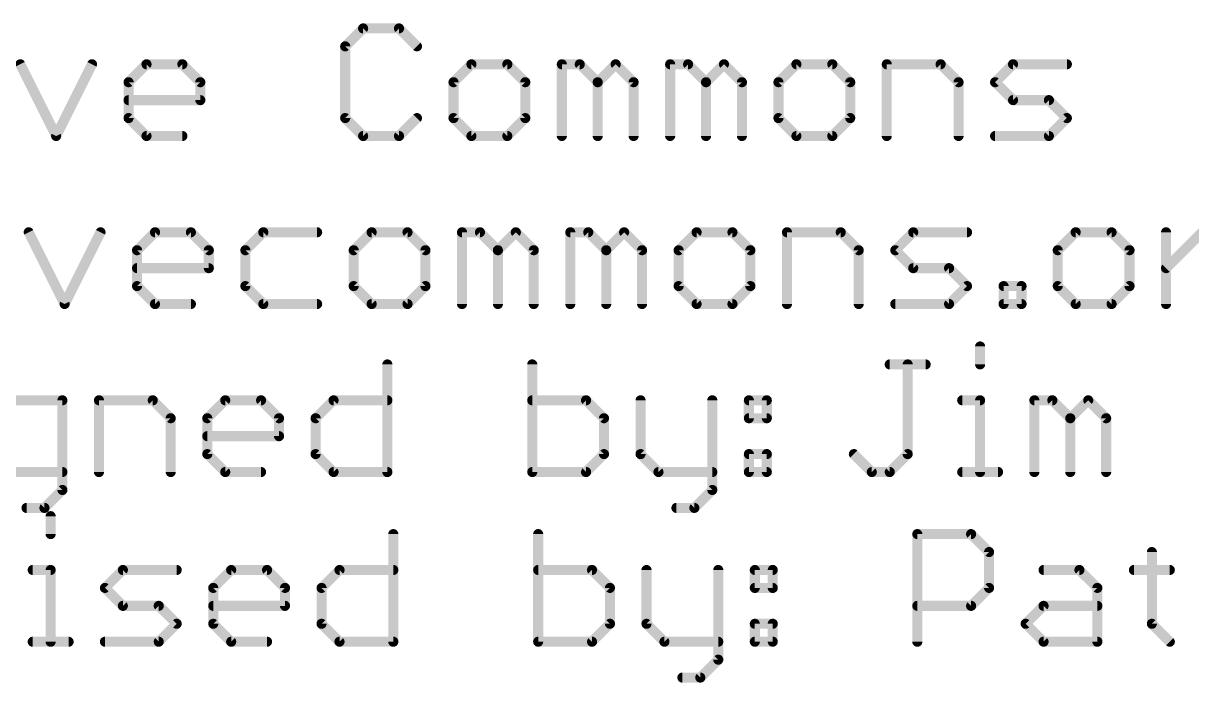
# Model space of a CAD drawing. Extents: x -20 to 87, y -15 to 38.
# Drawn here: x 18 to 35.66, y -14.54 to -4.57 of the extents above; entities that cross this region are included whole.
import ezdxf

# ---------------------------------------------------------------- set-up
doc = ezdxf.new("R2010")
doc.units = 0
doc.layers.add('51', color=53, linetype='CONTINUOUS')

msp = doc.modelspace()

# ---------------------------------------------------------------- linework, layer by layer
at = {"layer": '51', "const_width": 0.1524}
for points in [[(23.1391, -4.6468), (22.868, -4.918)], [(23.6815, -4.6468), (23.1391, -4.6468)], [(23.9526, -4.918), (23.6815, -4.6468)], [(22.868, -4.918), (22.868, -6.0026)], [(17.9565, -5.1891), (18.4988, -6.2738)], [(18.4988, -6.2738), (19.0412, -5.1891)], [(19.5937, -5.4603), (19.8648, -5.1891)], [(19.8648, -5.1891), (20.4072, -5.1891)], [(20.4072, -5.1891), (20.6783, -5.4603)], [(24.7763, -5.1891), (24.5051, -5.4603)], [(25.3186, -5.1891), (24.7763, -5.1891)], [(25.5898, -5.4603), (25.3186, -5.1891)], [(26.1423, -6.2738), (26.1423, -5.1891)], [(26.1423, -5.1891), (26.4135, -5.1891)], [(26.4135, -5.1891), (26.6846, -5.4603)], [(26.6846, -5.4603), (26.9558, -5.1891)], [(26.9558, -5.1891), (27.227, -5.4603)], [(27.7795, -6.2738), (27.7795, -5.1891)], [(27.7795, -5.1891), (28.0506, -5.1891)], [(28.0506, -5.1891), (28.3218, -5.4603)], [(28.3218, -5.4603), (28.5929, -5.1891)], [(28.5929, -5.1891), (28.8641, -5.4603)], [(29.6878, -5.1891), (29.4166, -5.4603)], [(30.2301, -5.1891), (29.6878, -5.1891)], [(30.5013, -5.4603), (30.2301, -5.1891)], [(31.0538, -6.2738), (31.0538, -5.1891)], [(31.0538, -5.1891), (31.8673, -5.1891)], [(31.8673, -5.1891), (32.1384, -5.4603)], [(32.6909, -5.4603), (32.9621, -5.1891)], [(32.9621, -5.1891), (33.7756, -5.1891)], [(19.5937, -6.0026), (19.5937, -5.4603)], [(20.6783, -5.4603), (20.6783, -5.7315)], [(24.5051, -5.4603), (24.5051, -6.0026)], [(25.5898, -6.0026), (25.5898, -5.4603)], [(26.6846, -5.4603), (26.6846, -6.2738)], [(27.227, -5.4603), (27.227, -6.2738)], [(28.3218, -5.4603), (28.3218, -6.2738)], [(28.8641, -5.4603), (28.8641, -6.2738)], [(29.4166, -5.4603), (29.4166, -6.0026)], [(30.5013, -6.0026), (30.5013, -5.4603)], [(32.1384, -5.4603), (32.1384, -6.2738)], [(32.9621, -5.7315), (32.6909, -5.4603)], [(20.6783, -5.7315), (19.5937, -5.7315)], [(33.5044, -5.7315), (32.9621, -5.7315)], [(33.7756, -6.0026), (33.5044, -5.7315)], [(19.8648, -6.2738), (19.5937, -6.0026)], [(22.868, -6.0026), (23.1391, -6.2738)], [(23.6815, -6.2738), (23.9526, -6.0026)], [(24.5051, -6.0026), (24.7763, -6.2738)], [(25.3186, -6.2738), (25.5898, -6.0026)], [(29.4166, -6.0026), (29.6878, -6.2738)], [(30.2301, -6.2738), (30.5013, -6.0026)], [(33.5044, -6.2738), (33.7756, -6.0026)], [(20.4072, -6.2738), (19.8648, -6.2738)], [(23.1391, -6.2738), (23.6815, -6.2738)], [(24.7763, -6.2738), (25.3186, -6.2738)], [(29.6878, -6.2738), (30.2301, -6.2738)], [(32.6909, -6.2738), (33.5044, -6.2738)], [(18.0849, -7.7291), (18.6272, -8.8138)], [(18.6272, -8.8138), (19.1696, -7.7291)], [(19.7221, -8.0003), (19.9932, -7.7291)], [(19.9932, -7.7291), (20.5356, -7.7291)], [(20.5356, -7.7291), (20.8067, -8.0003)], [(21.6304, -7.7291), (21.3592, -8.0003)], [(22.4439, -7.7291), (21.6304, -7.7291)], [(23.2675, -7.7291), (22.9964, -8.0003)], [(23.8099, -7.7291), (23.2675, -7.7291)], [(24.081, -8.0003), (23.8099, -7.7291)], [(24.6335, -8.8138), (24.6335, -7.7291)], [(24.6335, -7.7291), (24.9047, -7.7291)], [(24.9047, -7.7291), (25.1759, -8.0003)], [(25.1759, -8.0003), (25.447, -7.7291)], [(25.447, -7.7291), (25.7182, -8.0003)], [(26.2707, -8.8138), (26.2707, -7.7291)], [(26.2707, -7.7291), (26.5419, -7.7291)], [(26.5419, -7.7291), (26.813, -8.0003)], [(26.813, -8.0003), (27.0842, -7.7291)], [(27.0842, -7.7291), (27.3554, -8.0003)], [(28.179, -7.7291), (27.9079, -8.0003)], [(28.7214, -7.7291), (28.179, -7.7291)], [(28.9925, -8.0003), (28.7214, -7.7291)], [(29.545, -8.8138), (29.545, -7.7291)], [(29.545, -7.7291), (30.3585, -7.7291)], [(30.3585, -7.7291), (30.6297, -8.0003)], [(31.1822, -8.0003), (31.4533, -7.7291)], [(31.4533, -7.7291), (32.2668, -7.7291)], [(33.9091, -7.7291), (33.6379, -8.0003)], [(34.4514, -7.7291), (33.9091, -7.7291)], [(34.7226, -8.0003), (34.4514, -7.7291)], [(35.2751, -8.8138), (35.2751, -7.7291)], [(35.2751, -8.2715), (35.8174, -7.7291)], [(19.7221, -8.5426), (19.7221, -8.0003)], [(20.8067, -8.0003), (20.8067, -8.2715)], [(21.3592, -8.0003), (21.3592, -8.5426)], [(22.9964, -8.0003), (22.9964, -8.5426)], [(24.081, -8.5426), (24.081, -8.0003)], [(25.1759, -8.0003), (25.1759, -8.8138)], [(25.7182, -8.0003), (25.7182, -8.8138)], [(26.813, -8.0003), (26.813, -8.8138)], [(27.3554, -8.0003), (27.3554, -8.8138)], [(27.9079, -8.0003), (27.9079, -8.5426)], [(28.9925, -8.5426), (28.9925, -8.0003)], [(30.6297, -8.0003), (30.6297, -8.8138)], [(31.4533, -8.2715), (31.1822, -8.0003)], [(33.6379, -8.0003), (33.6379, -8.5426)], [(34.7226, -8.5426), (34.7226, -8.0003)], [(20.8067, -8.2715), (19.7221, -8.2715)], [(31.9957, -8.2715), (31.4533, -8.2715)], [(32.2668, -8.5426), (31.9957, -8.2715)], [(19.9932, -8.8138), (19.7221, -8.5426)], [(21.3592, -8.5426), (21.6304, -8.8138)], [(22.9964, -8.5426), (23.2675, -8.8138)], [(23.8099, -8.8138), (24.081, -8.5426)], [(27.9079, -8.5426), (28.179, -8.8138)], [(28.7214, -8.8138), (28.9925, -8.5426)], [(31.9957, -8.8138), (32.2668, -8.5426)], [(32.8193, -8.8138), (32.8193, -8.5426)], [(32.8193, -8.5426), (33.0905, -8.5426)], [(33.0905, -8.5426), (33.0905, -8.8138)], [(33.6379, -8.5426), (33.9091, -8.8138)], [(34.4514, -8.8138), (34.7226, -8.5426)], [(20.5356, -8.8138), (19.9932, -8.8138)], [(21.6304, -8.8138), (22.4439, -8.8138)], [(23.2675, -8.8138), (23.8099, -8.8138)], [(28.179, -8.8138), (28.7214, -8.8138)], [(31.1822, -8.8138), (31.9957, -8.8138)], [(33.0905, -8.8138), (32.8193, -8.8138)], [(33.9091, -8.8138), (34.4514, -8.8138)], [(32.4645, -9.4556), (32.4645, -9.7268)], [(23.5052, -9.7268), (23.5052, -11.3538)], [(25.6949, -9.7268), (25.6949, -11.3538)], [(31.0985, -9.7268), (31.6409, -9.7268)], [(31.3697, -11.0826), (31.3697, -9.7268)], [(18.5938, -10.2691), (17.7803, -10.2691)], [(18.5938, -11.625), (18.5938, -10.2691)], [(19.1463, -11.3538), (19.1463, -10.2691)], [(19.1463, -10.2691), (19.9598, -10.2691)], [(19.9598, -10.2691), (20.2309, -10.5403)], [(20.7834, -10.5403), (21.0546, -10.2691)], [(21.0546, -10.2691), (21.5969, -10.2691)], [(21.5969, -10.2691), (21.8681, -10.5403)], [(22.4206, -10.5403), (22.6917, -10.2691)], [(22.6917, -10.2691), (23.5052, -10.2691)], [(26.5084, -10.2691), (25.6949, -10.2691)], [(26.7795, -10.5403), (26.5084, -10.2691)], [(27.332, -10.2691), (27.332, -11.0826)], [(28.4167, -10.2691), (28.4167, -11.625)], [(28.9692, -10.2691), (29.2404, -10.2691)], [(28.9692, -10.5403), (28.9692, -10.2691)], [(29.2404, -10.2691), (29.2404, -10.5403)], [(32.1934, -10.2691), (32.4645, -10.2691)], [(32.4645, -10.2691), (32.4645, -11.3538)], [(33.2848, -11.3538), (33.2848, -10.2691)], [(33.2848, -10.2691), (33.556, -10.2691)], [(33.556, -10.2691), (33.8271, -10.5403)], [(33.8271, -10.5403), (34.0983, -10.2691)], [(34.0983, -10.2691), (34.3695, -10.5403)], [(20.2309, -10.5403), (20.2309, -11.3538)], [(20.7834, -11.0826), (20.7834, -10.5403)], [(21.8681, -10.5403), (21.8681, -10.8115)], [(22.4206, -11.0826), (22.4206, -10.5403)], [(26.7795, -11.0826), (26.7795, -10.5403)], [(29.2404, -10.5403), (28.9692, -10.5403)], [(33.8271, -10.5403), (33.8271, -11.3538)], [(34.3695, -10.5403), (34.3695, -11.3538)], [(21.8681, -10.8115), (20.7834, -10.8115)], [(21.0546, -11.3538), (20.7834, -11.0826)], [(22.6917, -11.3538), (22.4206, -11.0826)], [(26.5084, -11.3538), (26.7795, -11.0826)], [(27.332, -11.0826), (27.6032, -11.3538)], [(28.9692, -11.0826), (29.2404, -11.0826)], [(28.9692, -11.3538), (28.9692, -11.0826)], [(29.2404, -11.0826), (29.2404, -11.3538)], [(30.5562, -11.0826), (30.8274, -11.3538)], [(31.0985, -11.3538), (31.3697, -11.0826)], [(17.7803, -11.3538), (18.5938, -11.3538)], [(21.5969, -11.3538), (21.0546, -11.3538)], [(23.5052, -11.3538), (22.6917, -11.3538)], [(25.6949, -11.3538), (26.5084, -11.3538)], [(27.6032, -11.3538), (28.4167, -11.3538)], [(29.2404, -11.3538), (28.9692, -11.3538)], [(30.8274, -11.3538), (31.0985, -11.3538)], [(32.1934, -11.3538), (32.7357, -11.3538)], [(18.3226, -11.8961), (18.5938, -11.625)], [(28.4167, -11.625), (28.1455, -11.8961)], [(18.0514, -11.8961), (18.3226, -11.8961)], [(28.1455, -11.8961), (27.8744, -11.8961)], [(18.416, -12.021), (18.416, -12.2922)], [(23.5953, -12.2922), (23.5953, -13.9192)], [(25.7849, -12.2922), (25.7849, -13.9192)], [(31.515, -13.9192), (31.515, -12.2922)], [(31.515, -12.2922), (32.3285, -12.2922)], [(32.3285, -12.2922), (32.5996, -12.5634)], [(32.5996, -12.5634), (32.5996, -13.1057)], [(35.0605, -12.5634), (35.0605, -13.648)], [(18.1449, -12.8345), (18.416, -12.8345)], [(18.416, -12.8345), (18.416, -13.9192)], [(19.2363, -13.1057), (19.5075, -12.8345)], [(19.5075, -12.8345), (20.321, -12.8345)], [(20.8735, -13.1057), (21.1446, -12.8345)], [(21.1446, -12.8345), (21.687, -12.8345)], [(21.687, -12.8345), (21.9581, -13.1057)], [(22.5106, -13.1057), (22.7818, -12.8345)], [(22.7818, -12.8345), (23.5953, -12.8345)], [(26.5984, -12.8345), (25.7849, -12.8345)], [(26.8696, -13.1057), (26.5984, -12.8345)], [(27.4221, -12.8345), (27.4221, -13.648)], [(28.5067, -12.8345), (28.5067, -14.1904)], [(29.0592, -12.8345), (29.3304, -12.8345)], [(29.0592, -13.1057), (29.0592, -12.8345)], [(29.3304, -12.8345), (29.3304, -13.1057)], [(33.4233, -12.8345), (33.9656, -12.8345)], [(33.9656, -12.8345), (34.2368, -13.1057)], [(34.7893, -12.8345), (35.3316, -12.8345)], [(19.5075, -13.3769), (19.2363, -13.1057)], [(20.8735, -13.648), (20.8735, -13.1057)], [(21.9581, -13.1057), (21.9581, -13.3769)], [(22.5106, -13.648), (22.5106, -13.1057)], [(26.8696, -13.648), (26.8696, -13.1057)], [(29.3304, -13.1057), (29.0592, -13.1057)], [(32.5996, -13.1057), (32.3285, -13.3769)], [(34.2368, -13.1057), (34.2368, -13.9192)], [(20.0498, -13.3769), (19.5075, -13.3769)], [(20.321, -13.648), (20.0498, -13.3769)], [(21.9581, -13.3769), (20.8735, -13.3769)], [(32.3285, -13.3769), (31.515, -13.3769)], [(33.1521, -13.648), (33.4233, -13.3769)], [(33.4233, -13.3769), (34.2368, -13.3769)], [(20.0498, -13.9192), (20.321, -13.648)], [(21.1446, -13.9192), (20.8735, -13.648)], [(22.7818, -13.9192), (22.5106, -13.648)], [(26.5984, -13.9192), (26.8696, -13.648)], [(27.4221, -13.648), (27.6933, -13.9192)], [(29.0592, -13.648), (29.3304, -13.648)], [(29.0592, -13.9192), (29.0592, -13.648)], [(29.3304, -13.648), (29.3304, -13.9192)], [(33.4233, -13.9192), (33.1521, -13.648)], [(35.0605, -13.648), (35.3316, -13.9192)], [(18.1449, -13.9192), (18.6872, -13.9192)], [(19.2363, -13.9192), (20.0498, -13.9192)], [(21.687, -13.9192), (21.1446, -13.9192)], [(23.5953, -13.9192), (22.7818, -13.9192)], [(25.7849, -13.9192), (26.5984, -13.9192)], [(27.6933, -13.9192), (28.5067, -13.9192)], [(29.3304, -13.9192), (29.0592, -13.9192)], [(34.2368, -13.9192), (33.4233, -13.9192)], [(28.5067, -14.1904), (28.2356, -14.4615)], [(28.2356, -14.4615), (27.9644, -14.4615)]]:
    msp.add_lwpolyline(points, dxfattribs=at)
at = {"layer": '51', "const_width": 0.0762}
for points in [[(23.1391, -4.6087, 1), (23.1391, -4.6849)], [(23.1661, -4.6738, 1), (23.1122, -4.6199)], [(23.7084, -4.6199, 1), (23.6545, -4.6738)], [(23.6815, -4.6849, 1), (23.6815, -4.6087)], [(22.841, -4.891, 1), (22.8949, -4.9449)], [(22.9061, -4.918, 1), (22.8299, -4.918)], [(23.9257, -4.9449, 1), (23.9796, -4.891)], [(17.9906, -5.1721, 1), (17.9224, -5.2062)], [(19.0752, -5.2062, 1), (19.0071, -5.1721)], [(19.8648, -5.151, 1), (19.8648, -5.2272)], [(19.8918, -5.2161, 1), (19.8379, -5.1622)], [(20.4341, -5.1622, 1), (20.3802, -5.2161)], [(20.4072, -5.2272, 1), (20.4072, -5.151)], [(24.7763, -5.151, 1), (24.7763, -5.2272)], [(24.8032, -5.2161, 1), (24.7494, -5.1622)], [(25.3456, -5.1622, 1), (25.2917, -5.2161)], [(25.3186, -5.2272, 1), (25.3186, -5.151)], [(26.1804, -5.1891, 1), (26.1042, -5.1891)], [(26.1423, -5.151, 1), (26.1423, -5.2272)], [(26.4404, -5.1622, 1), (26.3865, -5.2161)], [(26.4135, -5.2272, 1), (26.4135, -5.151)], [(26.9827, -5.1622, 1), (26.9288, -5.2161)], [(26.9827, -5.2161, 1), (26.9288, -5.1622)], [(27.8176, -5.1891, 1), (27.7414, -5.1891)], [(27.7795, -5.151, 1), (27.7795, -5.2272)], [(28.0776, -5.1622, 1), (28.0237, -5.2161)], [(28.0506, -5.2272, 1), (28.0506, -5.151)], [(28.6199, -5.1622, 1), (28.566, -5.2161)], [(28.6199, -5.2161, 1), (28.566, -5.1622)], [(29.6878, -5.151, 1), (29.6878, -5.2272)], [(29.7147, -5.2161, 1), (29.6608, -5.1622)], [(30.257, -5.1622, 1), (30.2032, -5.2161)], [(30.2301, -5.2272, 1), (30.2301, -5.151)], [(31.0919, -5.1891, 1), (31.0157, -5.1891)], [(31.0538, -5.151, 1), (31.0538, -5.2272)], [(31.8942, -5.1622, 1), (31.8403, -5.2161)], [(31.8673, -5.2272, 1), (31.8673, -5.151)], [(32.9621, -5.151, 1), (32.9621, -5.2272)], [(32.989, -5.2161, 1), (32.9351, -5.1622)], [(33.7756, -5.2272, 1), (33.7756, -5.151)], [(19.6318, -5.4603, 1), (19.5556, -5.4603)], [(19.5667, -5.4334, 1), (19.6206, -5.4872)], [(20.7164, -5.4603, 1), (20.6402, -5.4603)], [(20.6514, -5.4872, 1), (20.7053, -5.4334)], [(24.5432, -5.4603, 1), (24.467, -5.4603)], [(24.4782, -5.4334, 1), (24.5321, -5.4872)], [(25.6279, -5.4603, 1), (25.5517, -5.4603)], [(25.5629, -5.4872, 1), (25.6167, -5.4334)], [(26.7227, -5.4603, 1), (26.6465, -5.4603)], [(26.6577, -5.4334, 1), (26.7116, -5.4872)], [(26.6577, -5.4872, 1), (26.7116, -5.4334)], [(27.2651, -5.4603, 1), (27.1889, -5.4603)], [(27.2, -5.4872, 1), (27.2539, -5.4334)], [(28.3599, -5.4603, 1), (28.2837, -5.4603)], [(28.2948, -5.4334, 1), (28.3487, -5.4872)], [(28.2948, -5.4872, 1), (28.3487, -5.4334)], [(28.9022, -5.4603, 1), (28.826, -5.4603)], [(28.8372, -5.4872, 1), (28.8911, -5.4334)], [(29.4547, -5.4603, 1), (29.3785, -5.4603)], [(29.3897, -5.4334, 1), (29.4435, -5.4872)], [(30.5394, -5.4603, 1), (30.4632, -5.4603)], [(30.4743, -5.4872, 1), (30.5282, -5.4334)], [(32.1765, -5.4603, 1), (32.1003, -5.4603)], [(32.1115, -5.4872, 1), (32.1654, -5.4334)], [(32.7179, -5.4334, 1), (32.664, -5.4872)], [(32.664, -5.4334, 1), (32.7179, -5.4872)], [(19.5937, -5.6934, 1), (19.5937, -5.7696)], [(20.6402, -5.7315, 1), (20.7164, -5.7315)], [(20.6783, -5.7696, 1), (20.6783, -5.6934)], [(32.9621, -5.6934, 1), (32.9621, -5.7696)], [(32.9351, -5.7584, 1), (32.989, -5.7045)], [(33.5314, -5.7045, 1), (33.4775, -5.7584)], [(33.5044, -5.7696, 1), (33.5044, -5.6934)], [(19.6206, -5.9757, 1), (19.5667, -6.0296)], [(19.5556, -6.0026, 1), (19.6318, -6.0026)], [(22.8949, -5.9757, 1), (22.841, -6.0296)], [(22.8299, -6.0026, 1), (22.9061, -6.0026)], [(23.9796, -6.0296, 1), (23.9257, -5.9757)], [(24.5321, -5.9757, 1), (24.4782, -6.0296)], [(24.467, -6.0026, 1), (24.5432, -6.0026)], [(25.5517, -6.0026, 1), (25.6279, -6.0026)], [(25.6167, -6.0296, 1), (25.5629, -5.9757)], [(29.4435, -5.9757, 1), (29.3897, -6.0296)], [(29.3785, -6.0026, 1), (29.4547, -6.0026)], [(30.4632, -6.0026, 1), (30.5394, -6.0026)], [(30.5282, -6.0296, 1), (30.4743, -5.9757)], [(33.8025, -6.0296, 1), (33.7486, -5.9757)], [(33.7486, -6.0296, 1), (33.8025, -5.9757)], [(18.4648, -6.2568, 1), (18.5329, -6.2908)], [(18.4648, -6.2908, 1), (18.5329, -6.2568)], [(19.8648, -6.2357, 1), (19.8648, -6.3119)], [(19.8379, -6.3007, 1), (19.8918, -6.2469)], [(20.4072, -6.3119, 1), (20.4072, -6.2357)], [(23.1391, -6.2357, 1), (23.1391, -6.3119)], [(23.1122, -6.3007, 1), (23.1661, -6.2469)], [(23.6545, -6.2469, 1), (23.7084, -6.3007)], [(23.6815, -6.3119, 1), (23.6815, -6.2357)], [(24.7763, -6.2357, 1), (24.7763, -6.3119)], [(24.7494, -6.3007, 1), (24.8032, -6.2469)], [(25.2917, -6.2469, 1), (25.3456, -6.3007)], [(25.3186, -6.3119, 1), (25.3186, -6.2357)], [(26.1042, -6.2738, 1), (26.1804, -6.2738)], [(26.6465, -6.2738, 1), (26.7227, -6.2738)], [(27.1889, -6.2738, 1), (27.2651, -6.2738)], [(27.7414, -6.2738, 1), (27.8176, -6.2738)], [(28.2837, -6.2738, 1), (28.3599, -6.2738)], [(28.826, -6.2738, 1), (28.9022, -6.2738)], [(29.6878, -6.2357, 1), (29.6878, -6.3119)], [(29.6608, -6.3007, 1), (29.7147, -6.2469)], [(30.2032, -6.2469, 1), (30.257, -6.3007)], [(30.2301, -6.3119, 1), (30.2301, -6.2357)], [(31.0157, -6.2738, 1), (31.0919, -6.2738)], [(32.1003, -6.2738, 1), (32.1765, -6.2738)], [(32.6909, -6.2357, 1), (32.6909, -6.3119)], [(33.4775, -6.2469, 1), (33.5314, -6.3007)], [(33.5044, -6.3119, 1), (33.5044, -6.2357)], [(18.119, -7.7121, 1), (18.0508, -7.7462)], [(19.2037, -7.7462, 1), (19.1355, -7.7121)], [(19.9932, -7.691, 1), (19.9932, -7.7672)], [(20.0202, -7.7561, 1), (19.9663, -7.7022)], [(20.5625, -7.7022, 1), (20.5086, -7.7561)], [(20.5356, -7.7672, 1), (20.5356, -7.691)], [(21.6304, -7.691, 1), (21.6304, -7.7672)], [(21.6573, -7.7561, 1), (21.6035, -7.7022)], [(22.4439, -7.7672, 1), (22.4439, -7.691)], [(23.2675, -7.691, 1), (23.2675, -7.7672)], [(23.2945, -7.7561, 1), (23.2406, -7.7022)], [(23.8368, -7.7022, 1), (23.7829, -7.7561)], [(23.8099, -7.7672, 1), (23.8099, -7.691)], [(24.6716, -7.7291, 1), (24.5954, -7.7291)], [(24.6335, -7.691, 1), (24.6335, -7.7672)], [(24.9316, -7.7022, 1), (24.8778, -7.7561)], [(24.9047, -7.7672, 1), (24.9047, -7.691)], [(25.474, -7.7022, 1), (25.4201, -7.7561)], [(25.474, -7.7561, 1), (25.4201, -7.7022)], [(26.3088, -7.7291, 1), (26.2326, -7.7291)], [(26.2707, -7.691, 1), (26.2707, -7.7672)], [(26.5688, -7.7022, 1), (26.5149, -7.7561)], [(26.5419, -7.7672, 1), (26.5419, -7.691)], [(27.1111, -7.7022, 1), (27.0573, -7.7561)], [(27.1111, -7.7561, 1), (27.0573, -7.7022)], [(28.179, -7.691, 1), (28.179, -7.7672)], [(28.206, -7.7561, 1), (28.1521, -7.7022)], [(28.7483, -7.7022, 1), (28.6944, -7.7561)], [(28.7214, -7.7672, 1), (28.7214, -7.691)], [(29.5831, -7.7291, 1), (29.5069, -7.7291)], [(29.545, -7.691, 1), (29.545, -7.7672)], [(30.3854, -7.7022, 1), (30.3316, -7.7561)], [(30.3585, -7.7672, 1), (30.3585, -7.691)], [(31.4533, -7.691, 1), (31.4533, -7.7672)], [(31.4803, -7.7561, 1), (31.4264, -7.7022)], [(32.2668, -7.7672, 1), (32.2668, -7.691)], [(33.9091, -7.691, 1), (33.9091, -7.7672)], [(33.936, -7.7561, 1), (33.8821, -7.7022)], [(34.4783, -7.7022, 1), (34.4245, -7.7561)], [(34.4514, -7.7672, 1), (34.4514, -7.691)], [(35.3132, -7.7291, 1), (35.237, -7.7291)], [(19.7602, -8.0003, 1), (19.684, -8.0003)], [(19.6951, -7.9734, 1), (19.749, -8.0272)], [(20.8448, -8.0003, 1), (20.7686, -8.0003)], [(20.7798, -8.0272, 1), (20.8337, -7.9734)], [(21.3973, -8.0003, 1), (21.3211, -8.0003)], [(21.3323, -7.9734, 1), (21.3862, -8.0272)], [(23.0345, -8.0003, 1), (22.9583, -8.0003)], [(22.9694, -7.9734, 1), (23.0233, -8.0272)], [(24.1191, -8.0003, 1), (24.0429, -8.0003)], [(24.0541, -8.0272, 1), (24.108, -7.9734)], [(25.214, -8.0003, 1), (25.1378, -8.0003)], [(25.1489, -7.9734, 1), (25.2028, -8.0272)], [(25.1489, -8.0272, 1), (25.2028, -7.9734)], [(25.7563, -8.0003, 1), (25.6801, -8.0003)], [(25.6913, -8.0272, 1), (25.7451, -7.9734)], [(26.8511, -8.0003, 1), (26.7749, -8.0003)], [(26.7861, -7.9734, 1), (26.84, -8.0272)], [(26.7861, -8.0272, 1), (26.84, -7.9734)], [(27.3935, -8.0003, 1), (27.3173, -8.0003)], [(27.3284, -8.0272, 1), (27.3823, -7.9734)], [(27.946, -8.0003, 1), (27.8698, -8.0003)], [(27.8809, -7.9734, 1), (27.9348, -8.0272)], [(29.0306, -8.0003, 1), (28.9544, -8.0003)], [(28.9656, -8.0272, 1), (29.0195, -7.9734)], [(30.6678, -8.0003, 1), (30.5916, -8.0003)], [(30.6027, -8.0272, 1), (30.6566, -7.9734)], [(31.2091, -7.9734, 1), (31.1552, -8.0272)], [(31.1552, -7.9734, 1), (31.2091, -8.0272)], [(33.676, -8.0003, 1), (33.5998, -8.0003)], [(33.611, -7.9734, 1), (33.6648, -8.0272)], [(34.7607, -8.0003, 1), (34.6845, -8.0003)], [(34.6956, -8.0272, 1), (34.7495, -7.9734)], [(19.7221, -8.2334, 1), (19.7221, -8.3096)], [(20.7686, -8.2715, 1), (20.8448, -8.2715)], [(20.8067, -8.3096, 1), (20.8067, -8.2334)], [(31.4533, -8.2334, 1), (31.4533, -8.3096)], [(31.4264, -8.2984, 1), (31.4803, -8.2445)], [(32.0226, -8.2445, 1), (31.9687, -8.2984)], [(31.9957, -8.3096, 1), (31.9957, -8.2334)], [(35.2481, -8.2445, 1), (35.302, -8.2984)], [(19.749, -8.5157, 1), (19.6951, -8.5696)], [(21.3862, -8.5157, 1), (21.3323, -8.5696)], [(23.0233, -8.5157, 1), (22.9694, -8.5696)], [(24.108, -8.5696, 1), (24.0541, -8.5157)], [(27.9348, -8.5157, 1), (27.8809, -8.5696)], [(29.0195, -8.5696, 1), (28.9656, -8.5157)], [(32.2938, -8.5696, 1), (32.2399, -8.5157)], [(32.8574, -8.5426, 1), (32.7812, -8.5426)], [(32.8193, -8.5045, 1), (32.8193, -8.5807)], [(33.1286, -8.5426, 1), (33.0524, -8.5426)], [(33.0905, -8.5807, 1), (33.0905, -8.5045)], [(33.6648, -8.5157, 1), (33.611, -8.5696)], [(34.7495, -8.5696, 1), (34.6956, -8.5157)], [(19.684, -8.5426, 1), (19.7602, -8.5426)], [(21.3211, -8.5426, 1), (21.3973, -8.5426)], [(22.9583, -8.5426, 1), (23.0345, -8.5426)], [(24.0429, -8.5426, 1), (24.1191, -8.5426)], [(27.8698, -8.5426, 1), (27.946, -8.5426)], [(28.9544, -8.5426, 1), (29.0306, -8.5426)], [(32.2399, -8.5696, 1), (32.2938, -8.5157)], [(33.5998, -8.5426, 1), (33.676, -8.5426)], [(34.6845, -8.5426, 1), (34.7607, -8.5426)], [(18.5932, -8.7968, 1), (18.6613, -8.8308)], [(18.5932, -8.8308, 1), (18.6613, -8.7968)], [(19.9932, -8.7757, 1), (19.9932, -8.8519)], [(19.9663, -8.8407, 1), (20.0202, -8.7869)], [(20.5356, -8.8519, 1), (20.5356, -8.7757)], [(21.6304, -8.7757, 1), (21.6304, -8.8519)], [(21.6035, -8.8407, 1), (21.6573, -8.7869)], [(22.4439, -8.8519, 1), (22.4439, -8.7757)], [(23.2675, -8.7757, 1), (23.2675, -8.8519)], [(23.2406, -8.8407, 1), (23.2945, -8.7869)], [(23.7829, -8.7869, 1), (23.8368, -8.8407)], [(23.8099, -8.8519, 1), (23.8099, -8.7757)], [(24.5954, -8.8138, 1), (24.6716, -8.8138)], [(25.1378, -8.8138, 1), (25.214, -8.8138)], [(25.6801, -8.8138, 1), (25.7563, -8.8138)], [(26.2326, -8.8138, 1), (26.3088, -8.8138)], [(26.7749, -8.8138, 1), (26.8511, -8.8138)], [(27.3173, -8.8138, 1), (27.3935, -8.8138)], [(28.179, -8.7757, 1), (28.179, -8.8519)], [(28.1521, -8.8407, 1), (28.206, -8.7869)], [(28.6944, -8.7869, 1), (28.7483, -8.8407)], [(28.7214, -8.8519, 1), (28.7214, -8.7757)], [(29.5069, -8.8138, 1), (29.5831, -8.8138)], [(30.5916, -8.8138, 1), (30.6678, -8.8138)], [(31.1822, -8.7757, 1), (31.1822, -8.8519)], [(31.9687, -8.7869, 1), (32.0226, -8.8407)], [(31.9957, -8.8519, 1), (31.9957, -8.7757)], [(32.8193, -8.7757, 1), (32.8193, -8.8519)], [(32.7812, -8.8138, 1), (32.8574, -8.8138)], [(33.0524, -8.8138, 1), (33.1286, -8.8138)], [(33.0905, -8.8519, 1), (33.0905, -8.7757)], [(33.9091, -8.7757, 1), (33.9091, -8.8519)], [(33.8821, -8.8407, 1), (33.936, -8.7869)], [(34.4245, -8.7869, 1), (34.4783, -8.8407)], [(34.4514, -8.8519, 1), (34.4514, -8.7757)], [(35.237, -8.8138, 1), (35.3132, -8.8138)], [(32.5026, -9.4556, 1), (32.4264, -9.4556)], [(23.5433, -9.7268, 1), (23.4671, -9.7268)], [(25.733, -9.7268, 1), (25.6568, -9.7268)], [(31.0985, -9.6887, 1), (31.0985, -9.7649)], [(31.4078, -9.7268, 1), (31.3316, -9.7268)], [(31.6409, -9.7649, 1), (31.6409, -9.6887)], [(32.4264, -9.7268, 1), (32.5026, -9.7268)], [(18.6319, -10.2691, 1), (18.5557, -10.2691)], [(18.5938, -10.3072, 1), (18.5938, -10.231)], [(19.1844, -10.2691, 1), (19.1082, -10.2691)], [(19.1463, -10.231, 1), (19.1463, -10.3072)], [(19.9867, -10.2422, 1), (19.9328, -10.2961)], [(19.9598, -10.3072, 1), (19.9598, -10.231)], [(21.0546, -10.231, 1), (21.0546, -10.3072)], [(21.0815, -10.2961, 1), (21.0276, -10.2422)], [(21.6239, -10.2422, 1), (21.57, -10.2961)], [(21.5969, -10.3072, 1), (21.5969, -10.231)], [(22.6917, -10.231, 1), (22.6917, -10.3072)], [(22.7187, -10.2961, 1), (22.6648, -10.2422)], [(23.5052, -10.3072, 1), (23.5052, -10.231)], [(25.6949, -10.231, 1), (25.6949, -10.3072)], [(26.5353, -10.2422, 1), (26.4814, -10.2961)], [(26.5084, -10.3072, 1), (26.5084, -10.231)], [(27.3701, -10.2691, 1), (27.2939, -10.2691)], [(28.4548, -10.2691, 1), (28.3786, -10.2691)], [(28.9692, -10.231, 1), (28.9692, -10.3072)], [(29.0073, -10.2691, 1), (28.9311, -10.2691)], [(29.2785, -10.2691, 1), (29.2023, -10.2691)], [(29.2404, -10.3072, 1), (29.2404, -10.231)], [(32.1934, -10.231, 1), (32.1934, -10.3072)], [(32.5026, -10.2691, 1), (32.4264, -10.2691)], [(32.4645, -10.3072, 1), (32.4645, -10.231)], [(33.3229, -10.2691, 1), (33.2467, -10.2691)], [(33.2848, -10.231, 1), (33.2848, -10.3072)], [(33.5829, -10.2422, 1), (33.529, -10.2961)], [(33.556, -10.3072, 1), (33.556, -10.231)], [(34.1252, -10.2422, 1), (34.0713, -10.2961)], [(34.1252, -10.2961, 1), (34.0713, -10.2422)], [(20.269, -10.5403, 1), (20.1928, -10.5403)], [(20.204, -10.5672, 1), (20.2579, -10.5134)], [(20.8215, -10.5403, 1), (20.7453, -10.5403)], [(20.7565, -10.5134, 1), (20.8104, -10.5672)], [(21.9062, -10.5403, 1), (21.83, -10.5403)], [(21.8411, -10.5672, 1), (21.895, -10.5134)], [(22.4587, -10.5403, 1), (22.3825, -10.5403)], [(22.3936, -10.5134, 1), (22.4475, -10.5672)], [(26.8176, -10.5403, 1), (26.7414, -10.5403)], [(26.7526, -10.5672, 1), (26.8065, -10.5134)], [(28.9692, -10.5022, 1), (28.9692, -10.5784)], [(28.9311, -10.5403, 1), (29.0073, -10.5403)], [(29.2023, -10.5403, 1), (29.2785, -10.5403)], [(29.2404, -10.5784, 1), (29.2404, -10.5022)], [(33.8652, -10.5403, 1), (33.789, -10.5403)], [(33.8002, -10.5134, 1), (33.8541, -10.5672)], [(33.8002, -10.5672, 1), (33.8541, -10.5134)], [(34.4076, -10.5403, 1), (34.3314, -10.5403)], [(34.3425, -10.5672, 1), (34.3964, -10.5134)], [(20.7834, -10.7734, 1), (20.7834, -10.8496)], [(21.8681, -10.8496, 1), (21.8681, -10.7734)], [(21.83, -10.8115, 1), (21.9062, -10.8115)], [(20.8104, -11.0557, 1), (20.7565, -11.1096)], [(20.7453, -11.0826, 1), (20.8215, -11.0826)], [(22.4475, -11.0557, 1), (22.3936, -11.1096)], [(22.3825, -11.0826, 1), (22.4587, -11.0826)], [(26.7414, -11.0826, 1), (26.8176, -11.0826)], [(26.8065, -11.1096, 1), (26.7526, -11.0557)], [(27.359, -11.0557, 1), (27.3051, -11.1096)], [(27.2939, -11.0826, 1), (27.3701, -11.0826)], [(28.9692, -11.0445, 1), (28.9692, -11.1207)], [(29.0073, -11.0826, 1), (28.9311, -11.0826)], [(29.2785, -11.0826, 1), (29.2023, -11.0826)], [(29.2404, -11.1207, 1), (29.2404, -11.0445)], [(30.5831, -11.0557, 1), (30.5293, -11.1096)], [(31.3316, -11.0826, 1), (31.4078, -11.0826)], [(31.3966, -11.1096, 1), (31.3428, -11.0557)], [(18.5938, -11.3919, 1), (18.5938, -11.3157)], [(21.0546, -11.3157, 1), (21.0546, -11.3919)], [(21.0276, -11.3807, 1), (21.0815, -11.3269)], [(21.5969, -11.3919, 1), (21.5969, -11.3157)], [(22.6917, -11.3157, 1), (22.6917, -11.3919)], [(22.6648, -11.3807, 1), (22.7187, -11.3269)], [(23.5052, -11.3919, 1), (23.5052, -11.3157)], [(25.6949, -11.3157, 1), (25.6949, -11.3919)], [(26.4814, -11.3269, 1), (26.5353, -11.3807)], [(26.5084, -11.3919, 1), (26.5084, -11.3157)], [(27.6032, -11.3157, 1), (27.6032, -11.3919)], [(27.5763, -11.3807, 1), (27.6301, -11.3269)], [(28.4167, -11.3919, 1), (28.4167, -11.3157)], [(28.9692, -11.3157, 1), (28.9692, -11.3919)], [(29.2404, -11.3919, 1), (29.2404, -11.3157)], [(30.8274, -11.3157, 1), (30.8274, -11.3919)], [(30.8004, -11.3807, 1), (30.8543, -11.3269)], [(31.0716, -11.3269, 1), (31.1255, -11.3807)], [(31.0985, -11.3919, 1), (31.0985, -11.3157)], [(32.1934, -11.3157, 1), (32.1934, -11.3919)], [(32.7357, -11.3919, 1), (32.7357, -11.3157)], [(19.1082, -11.3538, 1), (19.1844, -11.3538)], [(20.1928, -11.3538, 1), (20.269, -11.3538)], [(23.4671, -11.3538, 1), (23.5433, -11.3538)], [(25.6568, -11.3538, 1), (25.733, -11.3538)], [(28.9311, -11.3538, 1), (29.0073, -11.3538)], [(29.2023, -11.3538, 1), (29.2785, -11.3538)], [(32.4264, -11.3538, 1), (32.5026, -11.3538)], [(33.2467, -11.3538, 1), (33.3229, -11.3538)], [(33.789, -11.3538, 1), (33.8652, -11.3538)], [(34.3314, -11.3538, 1), (34.4076, -11.3538)], [(18.5557, -11.625, 1), (18.6319, -11.625)], [(18.6207, -11.6519, 1), (18.5668, -11.598)], [(28.3786, -11.625, 1), (28.4548, -11.625)], [(28.4436, -11.6519, 1), (28.3898, -11.598)], [(18.0514, -11.858, 1), (18.0514, -11.9342)], [(18.3226, -11.9342, 1), (18.3226, -11.858)], [(27.8744, -11.858, 1), (27.8744, -11.9342)], [(28.1455, -11.9342, 1), (28.1455, -11.858)], [(18.2957, -11.8692, 1), (18.3495, -11.9231)], [(18.4541, -12.021, 1), (18.3779, -12.021)], [(28.1186, -11.8692, 1), (28.1725, -11.9231)], [(18.3779, -12.2922, 1), (18.4541, -12.2922)], [(23.6334, -12.2922, 1), (23.5572, -12.2922)], [(25.823, -12.2922, 1), (25.7468, -12.2922)], [(31.5531, -12.2922, 1), (31.4769, -12.2922)], [(31.515, -12.2541, 1), (31.515, -12.3303)], [(32.3554, -12.2653, 1), (32.3015, -12.3192)], [(32.3285, -12.3303, 1), (32.3285, -12.2541)], [(32.6377, -12.5634, 1), (32.5615, -12.5634)], [(32.5727, -12.5903, 1), (32.6266, -12.5364)], [(35.0986, -12.5634, 1), (35.0224, -12.5634)], [(18.1449, -12.7964, 1), (18.1449, -12.8726)], [(18.4541, -12.8345, 1), (18.3779, -12.8345)], [(18.416, -12.8726, 1), (18.416, -12.7964)], [(19.5075, -12.7964, 1), (19.5075, -12.8726)], [(19.5344, -12.8615, 1), (19.4805, -12.8076)], [(20.321, -12.8726, 1), (20.321, -12.7964)], [(21.1446, -12.7964, 1), (21.1446, -12.8726)], [(21.1716, -12.8615, 1), (21.1177, -12.8076)], [(21.7139, -12.8076, 1), (21.66, -12.8615)], [(21.687, -12.8726, 1), (21.687, -12.7964)], [(22.7818, -12.7964, 1), (22.7818, -12.8726)], [(22.8087, -12.8615, 1), (22.7548, -12.8076)], [(23.5953, -12.8726, 1), (23.5953, -12.7964)], [(25.7849, -12.7964, 1), (25.7849, -12.8726)], [(26.6254, -12.8076, 1), (26.5715, -12.8615)], [(26.5984, -12.8726, 1), (26.5984, -12.7964)], [(27.4602, -12.8345, 1), (27.384, -12.8345)], [(28.5448, -12.8345, 1), (28.4686, -12.8345)], [(29.0592, -12.7964, 1), (29.0592, -12.8726)], [(29.0973, -12.8345, 1), (29.0211, -12.8345)], [(29.3685, -12.8345, 1), (29.2923, -12.8345)], [(29.3304, -12.8726, 1), (29.3304, -12.7964)], [(33.4233, -12.7964, 1), (33.4233, -12.8726)], [(33.9926, -12.8076, 1), (33.9387, -12.8615)], [(33.9656, -12.8726, 1), (33.9656, -12.7964)], [(34.7893, -12.7964, 1), (34.7893, -12.8726)], [(35.3316, -12.8726, 1), (35.3316, -12.7964)], [(19.2632, -13.0788, 1), (19.2094, -13.1326)], [(19.2094, -13.0788, 1), (19.2632, -13.1326)], [(20.9116, -13.1057, 1), (20.8354, -13.1057)], [(20.8465, -13.0788, 1), (20.9004, -13.1326)], [(21.9962, -13.1057, 1), (21.92, -13.1057)], [(21.9312, -13.1326, 1), (21.9851, -13.0788)], [(22.5487, -13.1057, 1), (22.4725, -13.1057)], [(22.4837, -13.0788, 1), (22.5376, -13.1326)], [(26.9077, -13.1057, 1), (26.8315, -13.1057)], [(26.8426, -13.1326, 1), (26.8965, -13.0788)], [(29.0592, -13.0676, 1), (29.0592, -13.1438)], [(29.3304, -13.1438, 1), (29.3304, -13.0676)], [(32.6266, -13.1326, 1), (32.5727, -13.0788)], [(34.2749, -13.1057, 1), (34.1987, -13.1057)], [(34.2099, -13.1326, 1), (34.2637, -13.0788)], [(29.0211, -13.1057, 1), (29.0973, -13.1057)], [(29.2923, -13.1057, 1), (29.3685, -13.1057)], [(32.5615, -13.1057, 1), (32.6377, -13.1057)], [(19.5075, -13.3388, 1), (19.5075, -13.415)], [(19.4805, -13.4038, 1), (19.5344, -13.3499)], [(20.0767, -13.3499, 1), (20.0229, -13.4038)], [(20.0498, -13.415, 1), (20.0498, -13.3388)], [(20.8735, -13.3388, 1), (20.8735, -13.415)], [(21.92, -13.3769, 1), (21.9962, -13.3769)], [(21.9581, -13.415, 1), (21.9581, -13.3388)], [(31.515, -13.3388, 1), (31.515, -13.415)], [(32.3015, -13.3499, 1), (32.3554, -13.4038)], [(32.3285, -13.415, 1), (32.3285, -13.3388)], [(33.4233, -13.3388, 1), (33.4233, -13.415)], [(33.4502, -13.4038, 1), (33.3964, -13.3499)], [(34.2368, -13.415, 1), (34.2368, -13.3388)], [(20.3479, -13.675, 1), (20.294, -13.6211)], [(20.294, -13.675, 1), (20.3479, -13.6211)], [(20.9004, -13.6211, 1), (20.8465, -13.675)], [(22.5376, -13.6211, 1), (22.4837, -13.675)], [(26.8965, -13.675, 1), (26.8427, -13.6211)], [(27.449, -13.6211, 1), (27.3951, -13.675)], [(29.0592, -13.6099, 1), (29.0592, -13.6861)], [(29.0973, -13.648, 1), (29.0211, -13.648)], [(29.3685, -13.648, 1), (29.2923, -13.648)], [(29.3304, -13.6861, 1), (29.3304, -13.6099)], [(33.1791, -13.6211, 1), (33.1252, -13.675)], [(33.1252, -13.6211, 1), (33.1791, -13.675)], [(35.0874, -13.6211, 1), (35.0335, -13.675)], [(20.8354, -13.648, 1), (20.9116, -13.648)], [(22.4725, -13.648, 1), (22.5487, -13.648)], [(26.8315, -13.648, 1), (26.9077, -13.648)], [(27.384, -13.648, 1), (27.4602, -13.648)], [(35.0224, -13.648, 1), (35.0986, -13.648)], [(18.1449, -13.8811, 1), (18.1449, -13.9573)], [(18.3779, -13.9192, 1), (18.4541, -13.9192)], [(18.6872, -13.9573, 1), (18.6872, -13.8811)], [(19.2363, -13.8811, 1), (19.2363, -13.9573)], [(20.0229, -13.8923, 1), (20.0767, -13.9461)], [(20.0498, -13.9573, 1), (20.0498, -13.8811)], [(21.1446, -13.8811, 1), (21.1446, -13.9573)], [(21.1177, -13.9461, 1), (21.1716, -13.8923)], [(21.687, -13.9573, 1), (21.687, -13.8811)], [(22.7818, -13.8811, 1), (22.7818, -13.9573)], [(22.7548, -13.9461, 1), (22.8087, -13.8923)], [(23.5572, -13.9192, 1), (23.6334, -13.9192)], [(23.5953, -13.9573, 1), (23.5953, -13.8811)], [(25.7849, -13.8811, 1), (25.7849, -13.9573)], [(25.7468, -13.9192, 1), (25.823, -13.9192)], [(26.5715, -13.8923, 1), (26.6254, -13.9461)], [(26.5984, -13.9573, 1), (26.5984, -13.8811)], [(27.6933, -13.8811, 1), (27.6933, -13.9573)], [(27.6663, -13.9461, 1), (27.7202, -13.8923)], [(28.5067, -13.9573, 1), (28.5067, -13.8811)], [(29.0592, -13.8811, 1), (29.0592, -13.9573)], [(29.0211, -13.9192, 1), (29.0973, -13.9192)], [(29.2923, -13.9192, 1), (29.3685, -13.9192)], [(29.3304, -13.9573, 1), (29.3304, -13.8811)], [(31.4769, -13.9192, 1), (31.5531, -13.9192)], [(33.4233, -13.8811, 1), (33.4233, -13.9573)], [(33.3964, -13.9461, 1), (33.4502, -13.8923)], [(34.1987, -13.9192, 1), (34.2749, -13.9192)], [(34.2368, -13.9573, 1), (34.2368, -13.8811)], [(35.3047, -13.9461, 1), (35.3586, -13.8923)], [(28.5337, -14.2173, 1), (28.4798, -14.1634)], [(28.4686, -14.1904, 1), (28.5448, -14.1904)], [(27.9644, -14.4234, 1), (27.9644, -14.4996)], [(28.2086, -14.4346, 1), (28.2625, -14.4885)], [(28.2356, -14.4996, 1), (28.2356, -14.4234)]]:
    msp.add_lwpolyline(points, format="xyb", dxfattribs=at)

doc.saveas('drawing.dxf')
